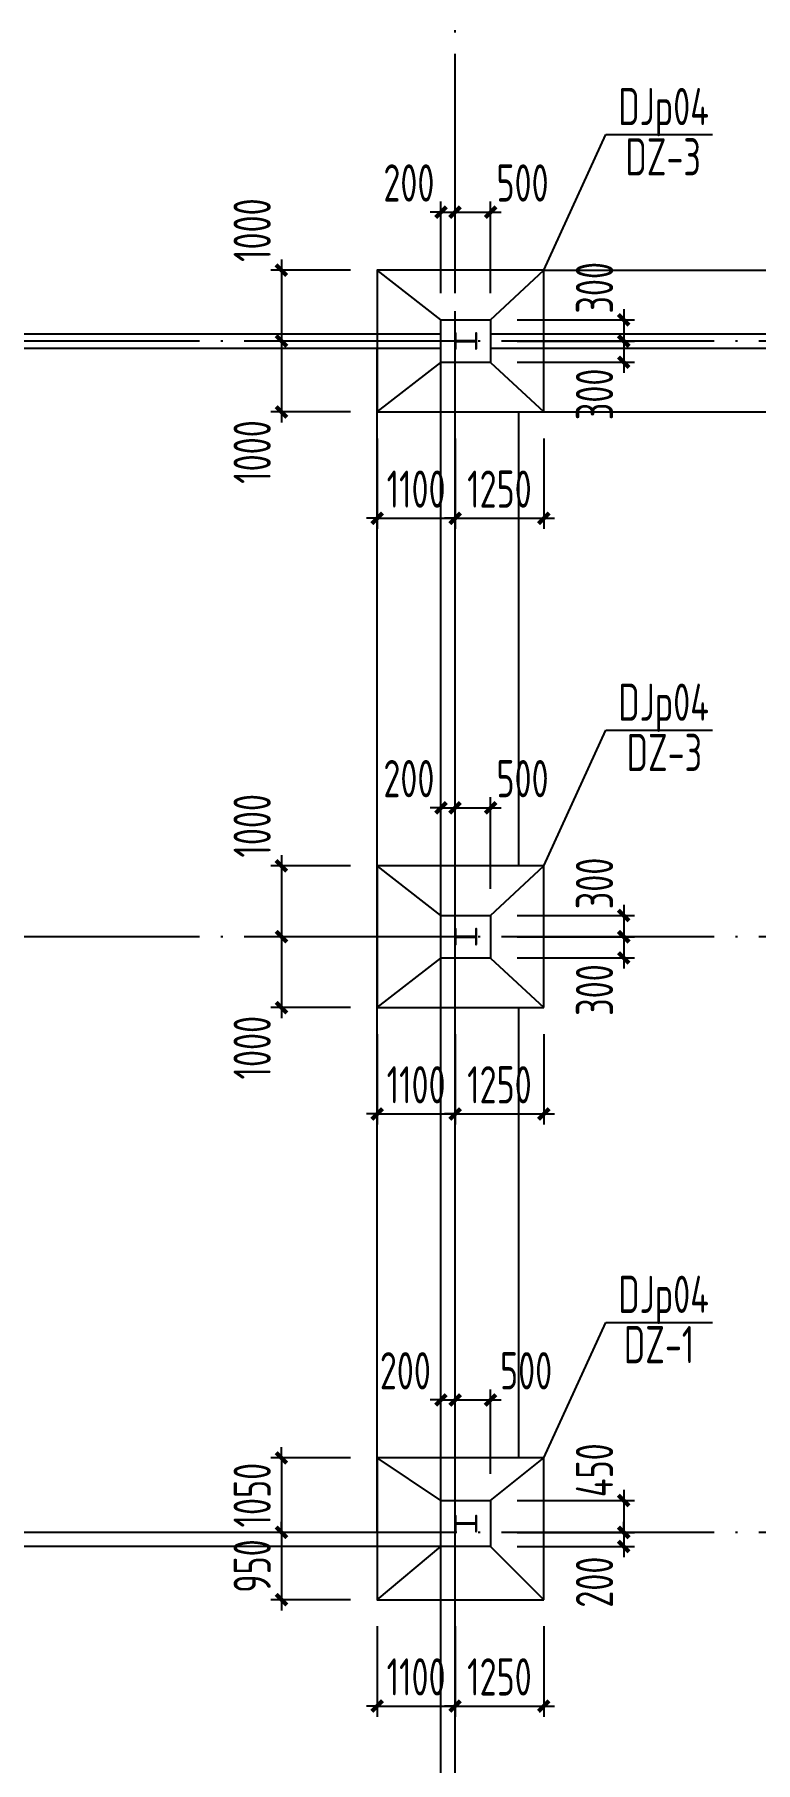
# Model space of a CAD drawing. Extents: x 899043 to 2598688, y -137197 to 211789.
# Drawn here: x 1136875 to 1147044, y 121507 to 145873 of the extents above; entities that cross this region are included whole.
import ezdxf

# ---------------------------------------------------------------- set-up
doc = ezdxf.new("R2010")
doc.units = 0
doc.header["$LTSCALE"] = 1500
doc.header["$MEASUREMENT"] = 0
doc.linetypes.add('DOTE', pattern=[2.42, 2, -0.2, 0.02, -0.2])
for name, color, linetype in [('AXIS', 3, 'Continuous'), ('BASE', 7, 'Continuous'), ('BASE_DIM', 3, 'Continuous'), ('BASE_NUM', 7, 'Continuous'), ('BASE_TEXT', 7, 'Continuous'), ('DIM', 3, 'Continuous'), ('M_Prof', 2, 'Continuous')]:
    doc.layers.add(name, color=color, linetype=linetype)
doc.styles.add('TSSD_Dimension', font='Tssdeng.shx', dxfattribs={"width": 0.7, "bigfont": 'hztxt.shx'})
doc.styles.add('TSSD_Label', font='Tssdeng.shx', dxfattribs={"width": 0.7, "bigfont": 'hztxt.shx'})
doc.dimstyles.new('TSSD_150_150', dxfattribs={"dimtxt": 525, "dimasz": 150, "dimexe": 150, "dimexo": 375, "dimgap": 150, "dimtad": 1, "dimdec": 0, "dimzin": 0, "dimdsep": 46, "dimtxsty": 'TSSD_Dimension', "dimblk": 'ARCHTICK', "dimblk1": 'ARCHTICK', "dimblk2": 'ARCHTICK', "dimcen": 0, "dimdle": 150, "dimclrt": 7, "dimadec": 0, "dimazin": 0, "dimtfac": 1, "dimtdec": 0, "dimtix": 1, "dimtmove": 2, "dimatfit": 3, "dimfxl": 0, "dimtolj": 1, "dimtzin": 0, "dimarcsym": 0})

# ---------------------------------------------------------------- blocks, each defined once
blk = doc.blocks.new('A$C5AF141BB')
at = {"layer": 'AXIS', "color": 253, "linetype": 'DOTE'}
for p, q in [((0, -5247.5), (0, 123526.9)), ((36323.2, 102600), (-26262.1, 102600)), ((36323.2, 94200), (-26941.1, 94200)), ((36323.2, 85800), (-26941.1, 85800))]:
    blk.add_line(p, q, dxfattribs=at)
blk = doc.blocks.new('A$C0BB32EA6')
at = {"layer": 'M_Prof'}
for points in [[(22300, -16910), (22300, -16690), (22290, -16690), (22290, -16796), (22010, -16796), (22010, -16690), (22000, -16690), (22000, -16910), (22010, -16910), (22010, -16804), (22290, -16804), (22290, -16910)], [(22300, -25310), (22300, -25090), (22290, -25090), (22290, -25196), (22010, -25196), (22010, -25090), (22000, -25090), (22000, -25310), (22010, -25310), (22010, -25204), (22290, -25204), (22290, -25310)], [(22300, -33585), (22300, -33365), (22290, -33365), (22290, -33471), (22010, -33471), (22010, -33365), (22000, -33365), (22000, -33585), (22010, -33585), (22010, -33479), (22290, -33479), (22290, -33585)]]:
    blk.add_lwpolyline(points, close=True, dxfattribs=at)
blk = doc.blocks.new('A$C2EA612DB')
at = {"layer": 'M_Prof'}
blk.add_lwpolyline([(-31700, 85455), (-31700, 85675), (-31710, 85675), (-31710, 85569), (-31990, 85569), (-31990, 85675), (-32000, 85675), (-32000, 85455), (-31990, 85455), (-31990, 85561), (-31710, 85561), (-31710, 85455)], close=True, dxfattribs=at)
blk.add_blockref('A$C0BB32EA6', (-54000, 110765), dxfattribs=at)
blk = doc.blocks.new('_ArchTick')
at = {"color": 0, "linetype": 'ByBlock', "const_width": 0.4}
blk.add_lwpolyline([(-0.5, -0.5), (0.5, 0.5)], dxfattribs=at)
blk = doc.blocks.new('*D1525')
at = {"layer": 'BASE_DIM', "color": 0, "lineweight": -2}
for p, q in [((1141708, 140176), (1141708, 138901)), ((1142808, 140176), (1142808, 138901)), ((1141708, 139051), (1141558, 139051)), ((1141708, 139051), (1142808, 139051)), ((1142808, 139051), (1142958, 139051))]:
    blk.add_line(p, q, dxfattribs=at)
at = {"layer": 'Defpoints', "color": 0}
for p in [(1141708, 140551), (1142808, 140551), (1142808, 139051)]:
    blk.add_point(p, dxfattribs=at)
at = {"layer": 'BASE_DIM', "color": 0, "lineweight": -2, "xscale": 150, "yscale": 150, "zscale": 150}
blk.add_blockref('_ArchTick', (1141708, 139051), dxfattribs=at)
at = {"layer": 'BASE_DIM', "color": 0, "lineweight": -2, "xscale": 150, "yscale": 150, "zscale": 150, "rotation": 180}
blk.add_blockref('_ArchTick', (1142808, 139051), dxfattribs=at)
at = {"layer": 'BASE_DIM', "color": 7, "insert": (1142258, 139463), "char_height": 525, "attachment_point": 5, "style": 'TSSD_Dimension'}
blk.add_mtext('\\A1;1100', dxfattribs=at)
blk = doc.blocks.new('*D1526')
at = {"layer": 'BASE_DIM', "color": 0, "lineweight": -2}
for p, q in [((1142808, 140176), (1142808, 138901)), ((1144058, 140176), (1144058, 138901)), ((1142808, 139051), (1142658, 139051)), ((1142808, 139051), (1144058, 139051)), ((1144058, 139051), (1144208, 139051))]:
    blk.add_line(p, q, dxfattribs=at)
at = {"layer": 'Defpoints', "color": 0}
for p in [(1142808, 140551), (1144058, 140551), (1144058, 139051)]:
    blk.add_point(p, dxfattribs=at)
at = {"layer": 'BASE_DIM', "color": 0, "lineweight": -2, "xscale": 150, "yscale": 150, "zscale": 150}
blk.add_blockref('_ArchTick', (1142808, 139051), dxfattribs=at)
at = {"layer": 'BASE_DIM', "color": 0, "lineweight": -2, "xscale": 150, "yscale": 150, "zscale": 150, "rotation": 180}
blk.add_blockref('_ArchTick', (1144058, 139051), dxfattribs=at)
at = {"layer": 'BASE_DIM', "color": 7, "insert": (1143433, 139463), "char_height": 525, "attachment_point": 5, "style": 'TSSD_Dimension'}
blk.add_mtext('\\A1;1250', dxfattribs=at)
blk = doc.blocks.new('*D1527')
at = {"layer": 'BASE_DIM', "color": 0, "lineweight": -2}
for p, q in [((1141333, 142551), (1140208, 142551)), ((1140358, 142701), (1140358, 141401)), ((1141333, 141551), (1140208, 141551))]:
    blk.add_line(p, q, dxfattribs=at)
at = {"layer": 'Defpoints', "color": 0}
for p in [(1141708, 142551), (1140358, 141551), (1141708, 141551)]:
    blk.add_point(p, dxfattribs=at)
at = {"layer": 'BASE_DIM', "color": 0, "lineweight": -2, "xscale": 150, "yscale": 150, "zscale": 150}
for p, rotation in [((1140358, 142551), 90), ((1140358, 141551), 270)]:
    blk.add_blockref('_ArchTick', p, dxfattribs=dict(at, rotation=rotation))
at = {"layer": 'BASE_DIM', "color": 7, "insert": (1139945, 143115), "char_height": 525, "attachment_point": 5, "rotation": 90, "style": 'TSSD_Dimension'}
blk.add_mtext('\\A1;1000', dxfattribs=at)
blk = doc.blocks.new('*D1528')
at = {"layer": 'BASE_DIM', "color": 0, "lineweight": -2}
for p, q in [((1140358, 141701), (1140358, 140401)), ((1141333, 141551), (1140208, 141551)), ((1141333, 140551), (1140208, 140551))]:
    blk.add_line(p, q, dxfattribs=at)
at = {"layer": 'Defpoints', "color": 0}
for p in [(1141708, 141551), (1140358, 140551), (1141708, 140551)]:
    blk.add_point(p, dxfattribs=at)
at = {"layer": 'BASE_DIM', "color": 0, "lineweight": -2, "xscale": 150, "yscale": 150, "zscale": 150}
for p, rotation in [((1140358, 141551), 90), ((1140358, 140551), 270)]:
    blk.add_blockref('_ArchTick', p, dxfattribs=dict(at, rotation=rotation))
at = {"layer": 'BASE_DIM', "color": 7, "insert": (1139945, 139986), "char_height": 525, "attachment_point": 5, "rotation": 90, "style": 'TSSD_Dimension'}
blk.add_mtext('\\A1;1000', dxfattribs=at)
blk = doc.blocks.new('*D1529')
at = {"layer": 'Defpoints', "color": 0}
for p in [(1142808, 143368), (1142608, 141851), (1142808, 141851)]:
    blk.add_point(p, dxfattribs=at)
at = {"layer": 'DIM', "color": 0, "lineweight": -2}
for p, q in [((1142608, 143368), (1142458, 143368)), ((1142608, 142226), (1142608, 143518)), ((1142608, 143368), (1142808, 143368)), ((1142808, 142226), (1142808, 143518)), ((1142808, 143368), (1142958, 143368))]:
    blk.add_line(p, q, dxfattribs=at)
at = {"layer": 'DIM', "color": 0, "lineweight": -2, "xscale": 150, "yscale": 150, "zscale": 150}
blk.add_blockref('_ArchTick', (1142608, 143368), dxfattribs=at)
at = {"layer": 'DIM', "color": 0, "lineweight": -2, "xscale": 150, "yscale": 150, "zscale": 150, "rotation": 180}
blk.add_blockref('_ArchTick', (1142808, 143368), dxfattribs=at)
at = {"layer": 'DIM', "color": 7, "insert": (1142156, 143780), "char_height": 525, "attachment_point": 5, "style": 'TSSD_Dimension'}
blk.add_mtext('\\A1;200', dxfattribs=at)
blk = doc.blocks.new('*D1530')
at = {"layer": 'Defpoints', "color": 0}
for p in [(1143308, 143368), (1142808, 141851), (1143308, 141851)]:
    blk.add_point(p, dxfattribs=at)
at = {"layer": 'DIM', "color": 0, "lineweight": -2}
for p, q in [((1142658, 143368), (1143458, 143368)), ((1142808, 142226), (1142808, 143518)), ((1143308, 142226), (1143308, 143518))]:
    blk.add_line(p, q, dxfattribs=at)
at = {"layer": 'DIM', "color": 0, "lineweight": -2, "xscale": 150, "yscale": 150, "zscale": 150, "rotation": 180}
blk.add_blockref('_ArchTick', (1142808, 143368), dxfattribs=at)
at = {"layer": 'DIM', "color": 0, "lineweight": -2, "xscale": 150, "yscale": 150, "zscale": 150}
blk.add_blockref('_ArchTick', (1143308, 143368), dxfattribs=at)
at = {"layer": 'DIM', "color": 7, "insert": (1143759, 143780), "char_height": 525, "attachment_point": 5, "style": 'TSSD_Dimension'}
blk.add_mtext('\\A1;500', dxfattribs=at)
blk = doc.blocks.new('*D1531')
at = {"layer": 'Defpoints', "color": 0}
for p in [(1143308, 141851), (1143308, 141551), (1145186, 141551)]:
    blk.add_point(p, dxfattribs=at)
at = {"layer": 'DIM', "color": 0, "lineweight": -2}
for p, q in [((1143683, 141851), (1145336, 141851)), ((1145186, 142001), (1145186, 141401)), ((1143683, 141551), (1145336, 141551))]:
    blk.add_line(p, q, dxfattribs=at)
at = {"layer": 'DIM', "color": 0, "lineweight": -2, "xscale": 150, "yscale": 150, "zscale": 150}
for p, rotation in [((1145186, 141851), 90), ((1145186, 141551), 270)]:
    blk.add_blockref('_ArchTick', p, dxfattribs=dict(at, rotation=rotation))
at = {"layer": 'DIM', "color": 7, "insert": (1144774, 142302), "char_height": 525, "attachment_point": 5, "rotation": 90, "style": 'TSSD_Dimension'}
blk.add_mtext('\\A1;300', dxfattribs=at)
blk = doc.blocks.new('*D1532')
at = {"layer": 'Defpoints', "color": 0}
for p in [(1143308, 141551), (1143308, 141251), (1145186, 141251)]:
    blk.add_point(p, dxfattribs=at)
at = {"layer": 'DIM', "color": 0, "lineweight": -2}
for p, q in [((1145186, 141701), (1145186, 141101)), ((1143683, 141551), (1145336, 141551)), ((1143683, 141251), (1145336, 141251))]:
    blk.add_line(p, q, dxfattribs=at)
at = {"layer": 'DIM', "color": 0, "lineweight": -2, "xscale": 150, "yscale": 150, "zscale": 150}
for p, rotation in [((1145186, 141551), 90), ((1145186, 141251), 270)]:
    blk.add_blockref('_ArchTick', p, dxfattribs=dict(at, rotation=rotation))
at = {"layer": 'DIM', "color": 7, "insert": (1144774, 140799), "char_height": 525, "attachment_point": 5, "rotation": 90, "style": 'TSSD_Dimension'}
blk.add_mtext('\\A1;300', dxfattribs=at)
blk = doc.blocks.new('*D1501')
at = {"layer": 'BASE_DIM', "color": 0, "lineweight": -2}
for p, q in [((1141708, 131776), (1141708, 130501)), ((1142808, 131776), (1142808, 130501)), ((1141708, 130651), (1141558, 130651)), ((1141708, 130651), (1142808, 130651)), ((1142808, 130651), (1142958, 130651))]:
    blk.add_line(p, q, dxfattribs=at)
at = {"layer": 'Defpoints', "color": 0}
for p in [(1141708, 132151), (1142808, 132151), (1142808, 130651)]:
    blk.add_point(p, dxfattribs=at)
at = {"layer": 'BASE_DIM', "color": 0, "lineweight": -2, "xscale": 150, "yscale": 150, "zscale": 150}
blk.add_blockref('_ArchTick', (1141708, 130651), dxfattribs=at)
at = {"layer": 'BASE_DIM', "color": 0, "lineweight": -2, "xscale": 150, "yscale": 150, "zscale": 150, "rotation": 180}
blk.add_blockref('_ArchTick', (1142808, 130651), dxfattribs=at)
at = {"layer": 'BASE_DIM', "color": 7, "insert": (1142258, 131063), "char_height": 525, "attachment_point": 5, "style": 'TSSD_Dimension'}
blk.add_mtext('\\A1;1100', dxfattribs=at)
blk = doc.blocks.new('*D1502')
at = {"layer": 'BASE_DIM', "color": 0, "lineweight": -2}
for p, q in [((1142808, 131776), (1142808, 130501)), ((1144058, 131776), (1144058, 130501)), ((1142808, 130651), (1142658, 130651)), ((1142808, 130651), (1144058, 130651)), ((1144058, 130651), (1144208, 130651))]:
    blk.add_line(p, q, dxfattribs=at)
at = {"layer": 'Defpoints', "color": 0}
for p in [(1142808, 132151), (1144058, 132151), (1144058, 130651)]:
    blk.add_point(p, dxfattribs=at)
at = {"layer": 'BASE_DIM', "color": 0, "lineweight": -2, "xscale": 150, "yscale": 150, "zscale": 150}
blk.add_blockref('_ArchTick', (1142808, 130651), dxfattribs=at)
at = {"layer": 'BASE_DIM', "color": 0, "lineweight": -2, "xscale": 150, "yscale": 150, "zscale": 150, "rotation": 180}
blk.add_blockref('_ArchTick', (1144058, 130651), dxfattribs=at)
at = {"layer": 'BASE_DIM', "color": 7, "insert": (1143433, 131063), "char_height": 525, "attachment_point": 5, "style": 'TSSD_Dimension'}
blk.add_mtext('\\A1;1250', dxfattribs=at)
blk = doc.blocks.new('*D1503')
at = {"layer": 'BASE_DIM', "color": 0, "lineweight": -2}
for p, q in [((1140358, 134301), (1140358, 133001)), ((1141333, 134151), (1140208, 134151)), ((1141333, 133151), (1140208, 133151))]:
    blk.add_line(p, q, dxfattribs=at)
at = {"layer": 'Defpoints', "color": 0}
for p in [(1141708, 134151), (1140358, 133151), (1141708, 133151)]:
    blk.add_point(p, dxfattribs=at)
at = {"layer": 'BASE_DIM', "color": 0, "lineweight": -2, "xscale": 150, "yscale": 150, "zscale": 150}
for p, rotation in [((1140358, 134151), 90), ((1140358, 133151), 270)]:
    blk.add_blockref('_ArchTick', p, dxfattribs=dict(at, rotation=rotation))
at = {"layer": 'BASE_DIM', "color": 7, "insert": (1139945, 134715), "char_height": 525, "attachment_point": 5, "rotation": 90, "style": 'TSSD_Dimension'}
blk.add_mtext('\\A1;1000', dxfattribs=at)
blk = doc.blocks.new('*D1504')
at = {"layer": 'BASE_DIM', "color": 0, "lineweight": -2}
for p, q in [((1140358, 133301), (1140358, 132001)), ((1141333, 133151), (1140208, 133151)), ((1141333, 132151), (1140208, 132151))]:
    blk.add_line(p, q, dxfattribs=at)
at = {"layer": 'Defpoints', "color": 0}
for p in [(1141708, 133151), (1140358, 132151), (1141708, 132151)]:
    blk.add_point(p, dxfattribs=at)
at = {"layer": 'BASE_DIM', "color": 0, "lineweight": -2, "xscale": 150, "yscale": 150, "zscale": 150}
for p, rotation in [((1140358, 133151), 90), ((1140358, 132151), 270)]:
    blk.add_blockref('_ArchTick', p, dxfattribs=dict(at, rotation=rotation))
at = {"layer": 'BASE_DIM', "color": 7, "insert": (1139945, 131586), "char_height": 525, "attachment_point": 5, "rotation": 90, "style": 'TSSD_Dimension'}
blk.add_mtext('\\A1;1000', dxfattribs=at)
blk = doc.blocks.new('*D1505')
at = {"layer": 'Defpoints', "color": 0}
for p in [(1142808, 134968), (1142608, 133451), (1142808, 133451)]:
    blk.add_point(p, dxfattribs=at)
at = {"layer": 'DIM', "color": 0, "lineweight": -2}
for p, q in [((1142608, 133826), (1142608, 135118)), ((1142808, 133826), (1142808, 135118)), ((1142608, 134968), (1142458, 134968)), ((1142608, 134968), (1142808, 134968)), ((1142808, 134968), (1142958, 134968))]:
    blk.add_line(p, q, dxfattribs=at)
at = {"layer": 'DIM', "color": 0, "lineweight": -2, "xscale": 150, "yscale": 150, "zscale": 150}
blk.add_blockref('_ArchTick', (1142608, 134968), dxfattribs=at)
at = {"layer": 'DIM', "color": 0, "lineweight": -2, "xscale": 150, "yscale": 150, "zscale": 150, "rotation": 180}
blk.add_blockref('_ArchTick', (1142808, 134968), dxfattribs=at)
at = {"layer": 'DIM', "color": 7, "insert": (1142156, 135380), "char_height": 525, "attachment_point": 5, "style": 'TSSD_Dimension'}
blk.add_mtext('\\A1;200', dxfattribs=at)
blk = doc.blocks.new('*D1506')
at = {"layer": 'Defpoints', "color": 0}
for p in [(1143308, 134968), (1142808, 133451), (1143308, 133451)]:
    blk.add_point(p, dxfattribs=at)
at = {"layer": 'DIM', "color": 0, "lineweight": -2}
for p, q in [((1142808, 133826), (1142808, 135118)), ((1143308, 133826), (1143308, 135118)), ((1142658, 134968), (1143458, 134968))]:
    blk.add_line(p, q, dxfattribs=at)
at = {"layer": 'DIM', "color": 0, "lineweight": -2, "xscale": 150, "yscale": 150, "zscale": 150, "rotation": 180}
blk.add_blockref('_ArchTick', (1142808, 134968), dxfattribs=at)
at = {"layer": 'DIM', "color": 0, "lineweight": -2, "xscale": 150, "yscale": 150, "zscale": 150}
blk.add_blockref('_ArchTick', (1143308, 134968), dxfattribs=at)
at = {"layer": 'DIM', "color": 7, "insert": (1143759, 135380), "char_height": 525, "attachment_point": 5, "style": 'TSSD_Dimension'}
blk.add_mtext('\\A1;500', dxfattribs=at)
blk = doc.blocks.new('*D1507')
at = {"layer": 'Defpoints', "color": 0}
for p in [(1143308, 133451), (1143308, 133151), (1145186, 133151)]:
    blk.add_point(p, dxfattribs=at)
at = {"layer": 'DIM', "color": 0, "lineweight": -2}
for p, q in [((1145186, 133601), (1145186, 133001)), ((1143683, 133451), (1145336, 133451)), ((1143683, 133151), (1145336, 133151))]:
    blk.add_line(p, q, dxfattribs=at)
at = {"layer": 'DIM', "color": 0, "lineweight": -2, "xscale": 150, "yscale": 150, "zscale": 150}
for p, rotation in [((1145186, 133451), 90), ((1145186, 133151), 270)]:
    blk.add_blockref('_ArchTick', p, dxfattribs=dict(at, rotation=rotation))
at = {"layer": 'DIM', "color": 7, "insert": (1144774, 133902), "char_height": 525, "attachment_point": 5, "rotation": 90, "style": 'TSSD_Dimension'}
blk.add_mtext('\\A1;300', dxfattribs=at)
blk = doc.blocks.new('*D1508')
at = {"layer": 'Defpoints', "color": 0}
for p in [(1143308, 133151), (1143308, 132851), (1145186, 132851)]:
    blk.add_point(p, dxfattribs=at)
at = {"layer": 'DIM', "color": 0, "lineweight": -2}
for p, q in [((1145186, 133301), (1145186, 132701)), ((1143683, 133151), (1145336, 133151)), ((1143683, 132851), (1145336, 132851))]:
    blk.add_line(p, q, dxfattribs=at)
at = {"layer": 'DIM', "color": 0, "lineweight": -2, "xscale": 150, "yscale": 150, "zscale": 150}
for p, rotation in [((1145186, 133151), 90), ((1145186, 132851), 270)]:
    blk.add_blockref('_ArchTick', p, dxfattribs=dict(at, rotation=rotation))
at = {"layer": 'DIM', "color": 7, "insert": (1144774, 132399), "char_height": 525, "attachment_point": 5, "rotation": 90, "style": 'TSSD_Dimension'}
blk.add_mtext('\\A1;300', dxfattribs=at)
blk = doc.blocks.new('*D1447')
at = {"layer": 'BASE_DIM', "color": 0, "lineweight": -2}
for p, q in [((1141333, 125801), (1140208, 125801)), ((1140358, 125801), (1140358, 125951)), ((1140358, 125801), (1140358, 124751)), ((1141333, 124751), (1140208, 124751)), ((1140358, 124751), (1140358, 124601))]:
    blk.add_line(p, q, dxfattribs=at)
at = {"layer": 'Defpoints', "color": 0}
for p in [(1141708, 125801), (1140358, 124751), (1141708, 124751)]:
    blk.add_point(p, dxfattribs=at)
at = {"layer": 'BASE_DIM', "color": 0, "lineweight": -2, "xscale": 150, "yscale": 150, "zscale": 150}
for p, rotation in [((1140358, 125801), 270), ((1140358, 124751), 90)]:
    blk.add_blockref('_ArchTick', p, dxfattribs=dict(at, rotation=rotation))
at = {"layer": 'BASE_DIM', "color": 7, "insert": (1139945, 125276), "char_height": 525, "attachment_point": 5, "rotation": 90, "style": 'TSSD_Dimension'}
blk.add_mtext('\\A1;1050', dxfattribs=at)
blk = doc.blocks.new('*D1448')
at = {"layer": 'BASE_DIM', "color": 0, "lineweight": -2}
for p, q in [((1140358, 124751), (1140358, 124901)), ((1141333, 124751), (1140208, 124751)), ((1140358, 124751), (1140358, 123801)), ((1141333, 123801), (1140208, 123801)), ((1140358, 123801), (1140358, 123651))]:
    blk.add_line(p, q, dxfattribs=at)
at = {"layer": 'Defpoints', "color": 0}
for p in [(1141708, 124751), (1140358, 123801), (1141708, 123801)]:
    blk.add_point(p, dxfattribs=at)
at = {"layer": 'BASE_DIM', "color": 0, "lineweight": -2, "xscale": 150, "yscale": 150, "zscale": 150}
for p, rotation in [((1140358, 124751), 270), ((1140358, 123801), 90)]:
    blk.add_blockref('_ArchTick', p, dxfattribs=dict(at, rotation=rotation))
at = {"layer": 'BASE_DIM', "color": 7, "insert": (1139945, 124276), "char_height": 525, "attachment_point": 5, "rotation": 90, "style": 'TSSD_Dimension'}
blk.add_mtext('\\A1;950', dxfattribs=at)
blk = doc.blocks.new('*D1449')
at = {"layer": 'Defpoints', "color": 0}
for p in [(1142808, 126618), (1142608, 125201), (1142808, 125201)]:
    blk.add_point(p, dxfattribs=at)
at = {"layer": 'DIM', "color": 0, "lineweight": -2}
for p, q in [((1142608, 125576), (1142608, 126768)), ((1142808, 125576), (1142808, 126768)), ((1142608, 126618), (1142458, 126618)), ((1142608, 126618), (1142808, 126618)), ((1142808, 126618), (1142958, 126618))]:
    blk.add_line(p, q, dxfattribs=at)
at = {"layer": 'DIM', "color": 0, "lineweight": -2, "xscale": 150, "yscale": 150, "zscale": 150}
blk.add_blockref('_ArchTick', (1142608, 126618), dxfattribs=at)
at = {"layer": 'DIM', "color": 0, "lineweight": -2, "xscale": 150, "yscale": 150, "zscale": 150, "rotation": 180}
blk.add_blockref('_ArchTick', (1142808, 126618), dxfattribs=at)
at = {"layer": 'DIM', "color": 7, "insert": (1142106, 127030), "char_height": 525, "attachment_point": 5, "style": 'TSSD_Dimension'}
blk.add_mtext('\\A1;200', dxfattribs=at)
blk = doc.blocks.new('*D1450')
at = {"layer": 'Defpoints', "color": 0}
for p in [(1143308, 126618), (1142808, 125201), (1143308, 125201)]:
    blk.add_point(p, dxfattribs=at)
at = {"layer": 'DIM', "color": 0, "lineweight": -2}
for p, q in [((1142808, 125576), (1142808, 126768)), ((1143308, 125576), (1143308, 126768)), ((1142658, 126618), (1143458, 126618))]:
    blk.add_line(p, q, dxfattribs=at)
at = {"layer": 'DIM', "color": 0, "lineweight": -2, "xscale": 150, "yscale": 150, "zscale": 150, "rotation": 180}
blk.add_blockref('_ArchTick', (1142808, 126618), dxfattribs=at)
at = {"layer": 'DIM', "color": 0, "lineweight": -2, "xscale": 150, "yscale": 150, "zscale": 150}
blk.add_blockref('_ArchTick', (1143308, 126618), dxfattribs=at)
at = {"layer": 'DIM', "color": 7, "insert": (1143809, 127030), "char_height": 525, "attachment_point": 5, "style": 'TSSD_Dimension'}
blk.add_mtext('\\A1;500', dxfattribs=at)
blk = doc.blocks.new('*D1451')
at = {"layer": 'Defpoints', "color": 0}
for p in [(1143308, 125201), (1143308, 124751), (1145186, 124751)]:
    blk.add_point(p, dxfattribs=at)
at = {"layer": 'DIM', "color": 0, "lineweight": -2}
for p, q in [((1145186, 125351), (1145186, 124601)), ((1143683, 125201), (1145336, 125201)), ((1143683, 124751), (1145336, 124751))]:
    blk.add_line(p, q, dxfattribs=at)
at = {"layer": 'DIM', "color": 0, "lineweight": -2, "xscale": 150, "yscale": 150, "zscale": 150}
for p, rotation in [((1145186, 125201), 90), ((1145186, 124751), 270)]:
    blk.add_blockref('_ArchTick', p, dxfattribs=dict(at, rotation=rotation))
at = {"layer": 'DIM', "color": 7, "insert": (1144774, 125627), "char_height": 525, "attachment_point": 5, "rotation": 90, "style": 'TSSD_Dimension'}
blk.add_mtext('\\A1;450', dxfattribs=at)
blk = doc.blocks.new('*D1452')
at = {"layer": 'Defpoints', "color": 0}
for p in [(1143308, 124751), (1143308, 124551), (1145186, 124551)]:
    blk.add_point(p, dxfattribs=at)
at = {"layer": 'DIM', "color": 0, "lineweight": -2}
for p, q in [((1145186, 124751), (1145186, 124901)), ((1143683, 124751), (1145336, 124751)), ((1143683, 124551), (1145336, 124551)), ((1145186, 124751), (1145186, 124551)), ((1145186, 124551), (1145186, 124401))]:
    blk.add_line(p, q, dxfattribs=at)
at = {"layer": 'DIM', "color": 0, "lineweight": -2, "xscale": 150, "yscale": 150, "zscale": 150}
for p, rotation in [((1145186, 124751), 270), ((1145186, 124551), 90)]:
    blk.add_blockref('_ArchTick', p, dxfattribs=dict(at, rotation=rotation))
at = {"layer": 'DIM', "color": 7, "insert": (1144774, 124049), "char_height": 525, "attachment_point": 5, "rotation": 90, "style": 'TSSD_Dimension'}
blk.add_mtext('\\A1;200', dxfattribs=at)
blk = doc.blocks.new('*D1605')
at = {"layer": 'BASE_DIM', "color": 0, "lineweight": -2}
for p, q in [((1141708, 123426), (1141708, 122151)), ((1142808, 123426), (1142808, 122151)), ((1141708, 122301), (1141558, 122301)), ((1141708, 122301), (1142808, 122301)), ((1142808, 122301), (1142958, 122301))]:
    blk.add_line(p, q, dxfattribs=at)
at = {"layer": 'Defpoints', "color": 0}
for p in [(1141708, 123801), (1142808, 123801), (1142808, 122301)]:
    blk.add_point(p, dxfattribs=at)
at = {"layer": 'BASE_DIM', "color": 0, "lineweight": -2, "xscale": 150, "yscale": 150, "zscale": 150}
blk.add_blockref('_ArchTick', (1141708, 122301), dxfattribs=at)
at = {"layer": 'BASE_DIM', "color": 0, "lineweight": -2, "xscale": 150, "yscale": 150, "zscale": 150, "rotation": 180}
blk.add_blockref('_ArchTick', (1142808, 122301), dxfattribs=at)
at = {"layer": 'BASE_DIM', "color": 7, "insert": (1142258, 122713), "char_height": 525, "attachment_point": 5, "style": 'TSSD_Dimension'}
blk.add_mtext('\\A1;1100', dxfattribs=at)
blk = doc.blocks.new('*D1606')
at = {"layer": 'BASE_DIM', "color": 0, "lineweight": -2}
for p, q in [((1142808, 123426), (1142808, 122151)), ((1144058, 123426), (1144058, 122151)), ((1142808, 122301), (1142658, 122301)), ((1142808, 122301), (1144058, 122301)), ((1144058, 122301), (1144208, 122301))]:
    blk.add_line(p, q, dxfattribs=at)
at = {"layer": 'Defpoints', "color": 0}
for p in [(1142808, 123801), (1144058, 123801), (1144058, 122301)]:
    blk.add_point(p, dxfattribs=at)
at = {"layer": 'BASE_DIM', "color": 0, "lineweight": -2, "xscale": 150, "yscale": 150, "zscale": 150}
blk.add_blockref('_ArchTick', (1142808, 122301), dxfattribs=at)
at = {"layer": 'BASE_DIM', "color": 0, "lineweight": -2, "xscale": 150, "yscale": 150, "zscale": 150, "rotation": 180}
blk.add_blockref('_ArchTick', (1144058, 122301), dxfattribs=at)
at = {"layer": 'BASE_DIM', "color": 7, "insert": (1143433, 122713), "char_height": 525, "attachment_point": 5, "style": 'TSSD_Dimension'}
blk.add_mtext('\\A1;1250', dxfattribs=at)

msp = doc.modelspace()

# ---------------------------------------------------------------- linework, layer by layer
at = {"layer": 'AXIS', "color": 2}
for p, q in [((1141707.8, 124750.6), (1141707.8, 141450.6)), ((1142607.8, 125200.6), (1142607.8, 141450.6)), ((1142807.8, 133450.6), (1142807.8, 141250.6)), ((1143707.8, 134150.6), (1143707.8, 140550.6)), ((1142807.8, 125200.6), (1142807.8, 132850.6)), ((1143707.8, 125800.6), (1143707.8, 132150.6))]:
    msp.add_line(p, q, dxfattribs=at)
for points in [[(1144057.8, 142550.6), (1149907.8, 142550.6)], [(1129757.8, 141650.6), (1142607.8, 141650.6)], [(1143307.8, 141650.6), (1174507.8, 141650.6)], [(1129757.8, 141450.6), (1142607.8, 141450.6)], [(1143307.8, 141450.6), (1174507.8, 141450.6)], [(1144057.8, 140550.6), (1149907.8, 140550.6)]]:
    msp.add_lwpolyline(points, dxfattribs=at)
at = {"layer": 'AXIS', "color": 4}
for points in [[(1142807.8, 47600.6), (1142807.8, 124750.6), (1129757.8, 124750.6)], [(1142607.8, 124550.6), (1129757.8, 124550.6)], [(1142607.8, 47600.6), (1142607.8, 124550.6)]]:
    msp.add_lwpolyline(points, dxfattribs=at)
at = {"layer": 'BASE'}
for p, q in [((1142607.8, 141850.6), (1141707.8, 142550.6)), ((1143307.8, 141850.6), (1144057.8, 142550.6)), ((1141707.8, 140550.6), (1142607.8, 141250.6)), ((1143307.8, 141250.6), (1144057.8, 140550.6)), ((1142607.8, 133450.6), (1141707.8, 134150.6)), ((1143307.8, 133450.6), (1144057.8, 134150.6)), ((1141707.8, 132150.6), (1142607.8, 132850.6)), ((1143307.8, 132850.6), (1144057.8, 132150.6)), ((1142607.8, 125200.6), (1141707.8, 125800.6)), ((1143307.8, 125200.6), (1144057.8, 125800.6)), ((1141707.8, 123800.6), (1142607.8, 124550.6)), ((1143307.8, 124550.6), (1144057.8, 123800.6))]:
    msp.add_line(p, q, dxfattribs=at)
for points in [[(1144057.8, 140550.6), (1144057.8, 142550.6), (1141707.8, 142550.6), (1141707.8, 140550.6)], [(1143307.8, 141850.6), (1143307.8, 141250.6), (1142607.8, 141250.6), (1142607.8, 141850.6)], [(1144057.8, 132150.6), (1144057.8, 134150.6), (1141707.8, 134150.6), (1141707.8, 132150.6)], [(1143307.8, 133450.6), (1143307.8, 132850.6), (1142607.8, 132850.6), (1142607.8, 133450.6)], [(1144057.8, 123800.6), (1144057.8, 125800.6), (1141707.8, 125800.6), (1141707.8, 123800.6)], [(1143307.8, 125200.6), (1143307.8, 124550.6), (1142607.8, 124550.6), (1142607.8, 125200.6)]]:
    msp.add_lwpolyline(points, close=True, dxfattribs=at)
at = {"layer": 'BASE_TEXT'}
for p, q in [((1144057.8, 142550.6), (1144931.7, 144462.7)), ((1144931.7, 144462.7), (1146437.9, 144462.7)), ((1144057.8, 134150.6), (1144931.7, 136062.7)), ((1144931.7, 136062.7), (1146437.9, 136062.7)), ((1144057.8, 125800.6), (1144931.7, 127712.7)), ((1144931.7, 127712.7), (1146437.9, 127712.7))]:
    msp.add_line(p, q, dxfattribs=at)

# ---------------------------------------------------------------- block references
at = {"layer": 'AXIS'}
for name, p in [('A$C5AF141BB', (1142807.8, 38950.6)), ('A$C2EA612DB', (1174807.8, 47585.6))]:
    msp.add_blockref(name, p, dxfattribs=at)

# ---------------------------------------------------------------- texts
at = {"layer": 'BASE_NUM', "style": 'TSSD_Label', "width": 0.7}
for s, p in [('DJp04', (1145109.2, 144595.3)), ('DZ-3', (1145210, 143886.9)), ('DJp04', (1145109.2, 136195.3)), ('DZ-3', (1145227.1, 135486.9)), ('DJp04', (1145109.2, 127845.3)), ('DZ-1', (1145188.2, 127136.9))]:
    msp.add_text(s, height=525, dxfattribs=at).set_placement(p)

# ---------------------------------------------------------------- dimensions: what is measured, and where the dimension line sits
at = {"layer": 'BASE_DIM'}
for base, p1, p2, picture, middle in [((1140357.8, 141550.6), (1141707.8, 142550.6), (1141707.8, 141550.6), '*D1527', (1139945.3, 143115.3)), ((1140357.8, 140550.6), (1141707.8, 141550.6), (1141707.8, 140550.6), '*D1528', (1139945.3, 139985.9)), ((1140357.8, 133150.6), (1141707.8, 134150.6), (1141707.8, 133150.6), '*D1503', (1139945.3, 134715.3)), ((1140357.8, 132150.6), (1141707.8, 133150.6), (1141707.8, 132150.6), '*D1504', (1139945.3, 131585.9))]:
    dim = msp.add_linear_dim(base=base, p1=p1, p2=p2, angle=270, dimstyle='TSSD_150_150', dxfattribs=at)
    dim.commit()
    dim.dimension.update_dxf_attribs({"geometry": picture, "text_midpoint": middle, "dimtype": 161})
for p1, p2, distance, picture, middle in [((1141707.8, 140550.6), (1142807.8, 140550.6), -1500, '*D1525', (1142257.8, 139463.1)), ((1142807.8, 140550.6), (1144057.8, 140550.6), -1500, '*D1526', (1143432.8, 139463.1)), ((1141707.8, 132150.6), (1142807.8, 132150.6), -1500, '*D1501', (1142257.8, 131063.1)), ((1142807.8, 132150.6), (1144057.8, 132150.6), -1500, '*D1502', (1143432.8, 131063.1)), ((1141707.8, 125800.6), (1141707.8, 124750.6), -1350, '*D1447', (1139945.3, 125275.6)), ((1141707.8, 124750.6), (1141707.8, 123800.6), -1350, '*D1448', (1139945.3, 124275.6)), ((1141707.8, 123800.6), (1142807.8, 123800.6), -1500, '*D1605', (1142257.8, 122713.1)), ((1142807.8, 123800.6), (1144057.8, 123800.6), -1500, '*D1606', (1143432.8, 122713.1))]:
    dim = msp.add_aligned_dim(p1=p1, p2=p2, distance=distance, dimstyle='TSSD_150_150', dxfattribs=at)
    dim.commit()
    dim.dimension.update_dxf_attribs({"geometry": picture, "text_midpoint": middle})
at = {"layer": 'DIM'}
for base, p1, p2, picture, middle in [((1142807.8, 143367.8), (1142607.8, 141850.6), (1142807.8, 141850.6), '*D1529', (1142156.2, 143780.3)), ((1143307.8, 143367.8), (1142807.8, 141850.6), (1143307.8, 141850.6), '*D1530', (1143759.4, 143780.3)), ((1142807.8, 134967.8), (1142607.8, 133450.6), (1142807.8, 133450.6), '*D1505', (1142156.2, 135380.3)), ((1143307.8, 134967.8), (1142807.8, 133450.6), (1143307.8, 133450.6), '*D1506', (1143759.4, 135380.3)), ((1142807.8, 126617.8), (1142607.8, 125200.6), (1142807.8, 125200.6), '*D1449', (1142106.2, 127030.3)), ((1143307.8, 126617.8), (1142807.8, 125200.6), (1143307.8, 125200.6), '*D1450', (1143809.4, 127030.3))]:
    dim = msp.add_linear_dim(base=base, p1=p1, p2=p2, dimstyle='TSSD_150_150', dxfattribs=at)
    dim.commit()
    dim.dimension.update_dxf_attribs({"geometry": picture, "text_midpoint": middle, "dimtype": 160})
for base, p1, p2, picture, middle in [((1145186.1, 141550.6), (1143307.8, 141850.6), (1143307.8, 141550.6), '*D1531', (1144773.6, 142302.2)), ((1145186.1, 141250.6), (1143307.8, 141550.6), (1143307.8, 141250.6), '*D1532', (1144773.6, 140799)), ((1145186.1, 133150.6), (1143307.8, 133450.6), (1143307.8, 133150.6), '*D1507', (1144773.6, 133902.2)), ((1145186.1, 132850.6), (1143307.8, 133150.6), (1143307.8, 132850.6), '*D1508', (1144773.6, 132399)), ((1145186.1, 124750.6), (1143307.8, 125200.6), (1143307.8, 124750.6), '*D1451', (1144773.6, 125627.2)), ((1145186.1, 124550.6), (1143307.8, 124750.6), (1143307.8, 124550.6), '*D1452', (1144773.6, 124049))]:
    dim = msp.add_linear_dim(base=base, p1=p1, p2=p2, angle=270, dimstyle='TSSD_150_150', dxfattribs=at)
    dim.commit()
    dim.dimension.update_dxf_attribs({"geometry": picture, "text_midpoint": middle, "dimtype": 160})

doc.saveas('drawing.dxf')
